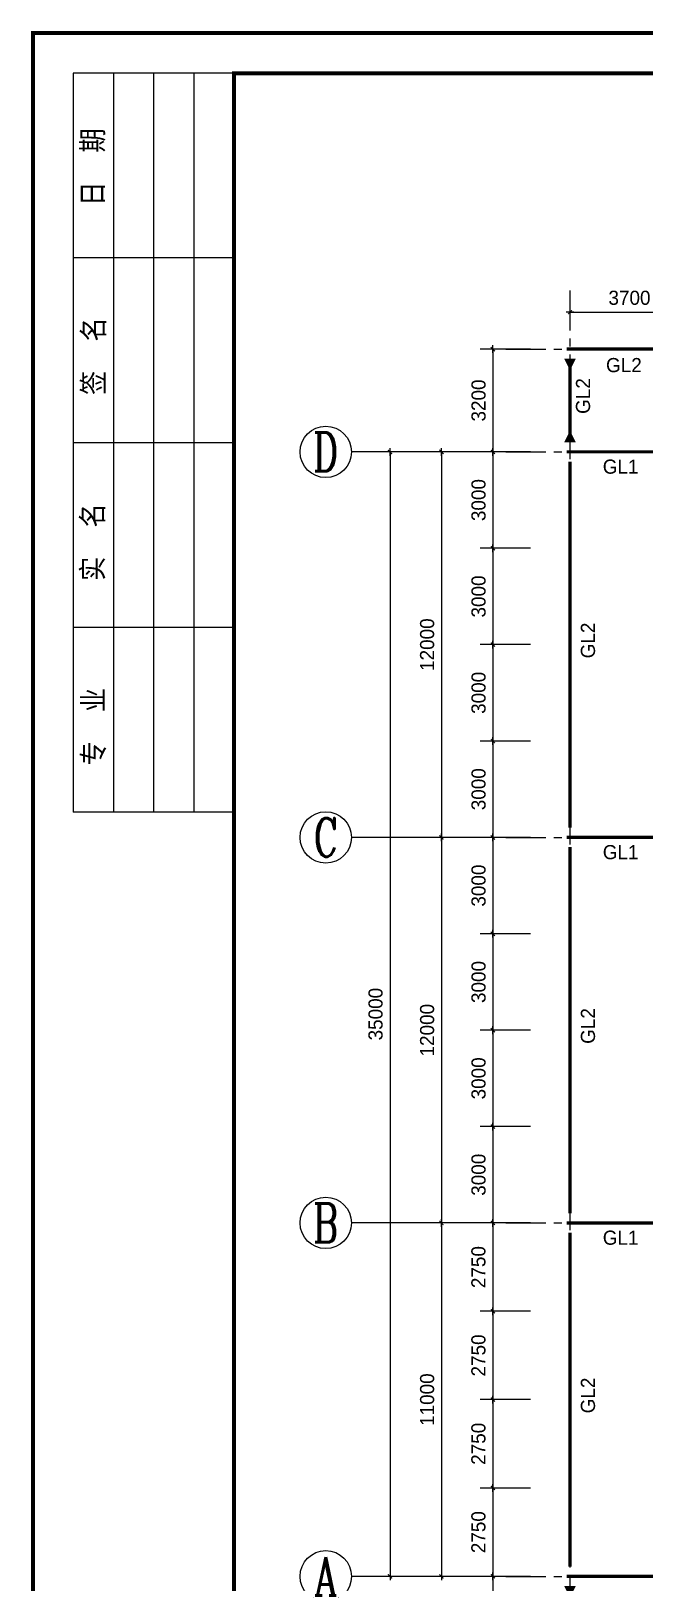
# Model space of a CAD drawing. Extents: x 31132 to 885236, y 345273 to 1212165.
# Drawn here: x 31132 to 40682, y 544390 to 568543 of the extents above; entities that cross this region are included whole.
import ezdxf
from ezdxf.enums import TextEntityAlignment as Align

# ---------------------------------------------------------------- set-up
doc = ezdxf.new("R2010")
doc.units = 0
doc.header["$LTSCALE"] = 1000
doc.linetypes.add('CENTER', pattern=[2, 1.25, -0.25, 0.25, -0.25])
doc.layers.get('0').update_dxf_attribs({"linetype": 'CONTINUOUS'})
doc.layers.get('Defpoints').update_dxf_attribs({"linetype": 'CONTINUOUS'})
for name, color, linetype in [('AXIS', 253, 'CENTER'), ('AXIS_NUM', 7, 'CONTINUOUS'), ('TEXT', 7, 'CONTINUOUS'), ('TK', 4, 'CONTINUOUS'), ('TQ', 7, 'CONTINUOUS'), ('实线', 7, 'CONTINUOUS'), ('文字说明', 7, 'CONTINUOUS'), ('轴线标注', 7, 'CONTINUOUS')]:
    doc.layers.add(name, color=color, linetype=linetype)
doc.styles.add('STYLE1', font='')
doc.styles.add('TSSD_Axis', font='complex.shx', dxfattribs={"width": 0.7, "bigfont": 'hztxt.shx'})
doc.styles.add('TSSD_Norm', font='tssdeng.shx', dxfattribs={"bigfont": 'hztxt.shx'})
doc.styles.get('STYLE1').set_extended_font_data('Structure Fonts')
doc.dimstyles.new('副本 DIM200', dxfattribs={"dimtxt": 220, "dimasz": 0.3, "dimexe": 200, "dimexo": 200, "dimgap": 100, "dimtad": 1, "dimdec": 0, "dimlfac": 2, "dimzin": 0, "dimdsep": 46, "dimtxsty": 'STYLE1', "dimblk": 'Studio2', "dimcen": 0, "dimdle": 200, "dimclrd": 6, "dimclre": 6, "dimclrt": 7, "dimazin": 0, "dimtfac": 1, "dimtdec": 0, "dimtix": 1, "dimtmove": 2, "dimatfit": 3, "dimldrblk": 'Studio2', "dimfxl": 200, "dimtolj": 1, "dimtzin": 0, "dimarcsym": 0})

# ---------------------------------------------------------------- blocks, each defined once
blk = doc.blocks.new('Studio2')
blk.add_line((-200, 0), (200, 0))
blk.add_lwpolyline([(-106, -106, 60, 60, 0), (106, 106, 100, 100, 0)], format="xyseb")
blk = doc.blocks.new('*D1845')
at = {"layer": 'Defpoints', "color": 0, "transparency": 16777216}
for p in [(39100, 563593), (38316, 561993), (39100, 561993)]:
    blk.add_point(p, dxfattribs=at)
at = {"layer": '轴线标注', "color": 6, "lineweight": -2, "transparency": 16777216}
for p, q in [((38900, 563593), (38116, 563593)), ((38316, 563593), (38316, 561993)), ((38900, 561993), (38116, 561993))]:
    blk.add_line(p, q, dxfattribs=at)
at = {"layer": '轴线标注', "color": 6, "lineweight": -2, "transparency": 16777216, "xscale": 0.3, "yscale": 0.3, "zscale": 0.3}
for p, rotation in [((38316, 563593), 90), ((38316, 561993), 270)]:
    blk.add_blockref('Studio2', p, dxfattribs=dict(at, rotation=rotation))
at = {"layer": '轴线标注', "color": 7, "transparency": 16777216, "insert": (38094, 562793), "char_height": 220, "attachment_point": 5, "rotation": 90, "style": 'STYLE1'}
blk.add_mtext('\\A1;3200', dxfattribs=at)
blk = doc.blocks.new('*D1846')
at = {"layer": 'Defpoints', "color": 0, "transparency": 16777216}
for p in [(39100, 561993), (38316, 560493), (39100, 560493)]:
    blk.add_point(p, dxfattribs=at)
at = {"layer": '轴线标注', "color": 6, "lineweight": -2, "transparency": 16777216}
for p, q in [((38900, 561993), (38116, 561993)), ((38316, 561993), (38316, 560493)), ((38900, 560493), (38116, 560493))]:
    blk.add_line(p, q, dxfattribs=at)
at = {"layer": '轴线标注', "color": 6, "lineweight": -2, "transparency": 16777216, "xscale": 0.3, "yscale": 0.3, "zscale": 0.3}
for p, rotation in [((38316, 561993), 90), ((38316, 560493), 270)]:
    blk.add_blockref('Studio2', p, dxfattribs=dict(at, rotation=rotation))
at = {"layer": '轴线标注', "color": 7, "transparency": 16777216, "insert": (38094, 561243), "char_height": 220, "attachment_point": 5, "rotation": 90, "style": 'STYLE1'}
blk.add_mtext('\\A1;3000', dxfattribs=at)
blk = doc.blocks.new('*D1847')
at = {"layer": 'Defpoints', "color": 0, "transparency": 16777216}
for p in [(38300, 561993), (37516, 555993), (38300, 555993)]:
    blk.add_point(p, dxfattribs=at)
at = {"layer": '轴线标注', "color": 6, "lineweight": -2, "transparency": 16777216}
for p, q in [((38100, 561993), (37316, 561993)), ((37516, 561993), (37516, 555993)), ((38100, 555993), (37316, 555993))]:
    blk.add_line(p, q, dxfattribs=at)
at = {"layer": '轴线标注', "color": 6, "lineweight": -2, "transparency": 16777216, "xscale": 0.3, "yscale": 0.3, "zscale": 0.3}
for p, rotation in [((37516, 561993), 90), ((37516, 555993), 270)]:
    blk.add_blockref('Studio2', p, dxfattribs=dict(at, rotation=rotation))
at = {"layer": '轴线标注', "color": 7, "transparency": 16777216, "insert": (37294, 558993), "char_height": 220, "attachment_point": 5, "rotation": 90, "style": 'STYLE1'}
blk.add_mtext('\\A1;12000', dxfattribs=at)
blk = doc.blocks.new('*D1848')
at = {"layer": 'Defpoints', "color": 0, "transparency": 16777216}
for p in [(39100, 560493), (38316, 558993), (39100, 558993)]:
    blk.add_point(p, dxfattribs=at)
at = {"layer": '轴线标注', "color": 6, "lineweight": -2, "transparency": 16777216}
for p, q in [((38900, 560493), (38116, 560493)), ((38316, 560493), (38316, 558993)), ((38900, 558993), (38116, 558993))]:
    blk.add_line(p, q, dxfattribs=at)
at = {"layer": '轴线标注', "color": 6, "lineweight": -2, "transparency": 16777216, "xscale": 0.3, "yscale": 0.3, "zscale": 0.3}
for p, rotation in [((38316, 560493), 90), ((38316, 558993), 270)]:
    blk.add_blockref('Studio2', p, dxfattribs=dict(at, rotation=rotation))
at = {"layer": '轴线标注', "color": 7, "transparency": 16777216, "insert": (38094, 559743), "char_height": 220, "attachment_point": 5, "rotation": 90, "style": 'STYLE1'}
blk.add_mtext('\\A1;3000', dxfattribs=at)
blk = doc.blocks.new('*D1849')
at = {"layer": 'Defpoints', "color": 0, "transparency": 16777216}
for p in [(39100, 558993), (38316, 557493), (39100, 557493)]:
    blk.add_point(p, dxfattribs=at)
at = {"layer": '轴线标注', "color": 6, "lineweight": -2, "transparency": 16777216}
for p, q in [((38900, 558993), (38116, 558993)), ((38316, 558993), (38316, 557493)), ((38900, 557493), (38116, 557493))]:
    blk.add_line(p, q, dxfattribs=at)
at = {"layer": '轴线标注', "color": 6, "lineweight": -2, "transparency": 16777216, "xscale": 0.3, "yscale": 0.3, "zscale": 0.3}
for p, rotation in [((38316, 558993), 90), ((38316, 557493), 270)]:
    blk.add_blockref('Studio2', p, dxfattribs=dict(at, rotation=rotation))
at = {"layer": '轴线标注', "color": 7, "transparency": 16777216, "insert": (38094, 558243), "char_height": 220, "attachment_point": 5, "rotation": 90, "style": 'STYLE1'}
blk.add_mtext('\\A1;3000', dxfattribs=at)
blk = doc.blocks.new('*D1850')
at = {"layer": 'Defpoints', "color": 0, "transparency": 16777216}
for p in [(39100, 557493), (38316, 555993), (39100, 555993)]:
    blk.add_point(p, dxfattribs=at)
at = {"layer": '轴线标注', "color": 6, "lineweight": -2, "transparency": 16777216}
for p, q in [((38900, 557493), (38116, 557493)), ((38316, 557493), (38316, 555993)), ((38900, 555993), (38116, 555993))]:
    blk.add_line(p, q, dxfattribs=at)
at = {"layer": '轴线标注', "color": 6, "lineweight": -2, "transparency": 16777216, "xscale": 0.3, "yscale": 0.3, "zscale": 0.3}
for p, rotation in [((38316, 557493), 90), ((38316, 555993), 270)]:
    blk.add_blockref('Studio2', p, dxfattribs=dict(at, rotation=rotation))
at = {"layer": '轴线标注', "color": 7, "transparency": 16777216, "insert": (38094, 556743), "char_height": 220, "attachment_point": 5, "rotation": 90, "style": 'STYLE1'}
blk.add_mtext('\\A1;3000', dxfattribs=at)
blk = doc.blocks.new('*D1851')
at = {"layer": 'Defpoints', "color": 0, "transparency": 16777216}
for p in [(39100, 555993), (38316, 554493), (39100, 554493)]:
    blk.add_point(p, dxfattribs=at)
at = {"layer": '轴线标注', "color": 6, "lineweight": -2, "transparency": 16777216}
for p, q in [((38900, 555993), (38116, 555993)), ((38316, 555993), (38316, 554493)), ((38900, 554493), (38116, 554493))]:
    blk.add_line(p, q, dxfattribs=at)
at = {"layer": '轴线标注', "color": 6, "lineweight": -2, "transparency": 16777216, "xscale": 0.3, "yscale": 0.3, "zscale": 0.3}
for p, rotation in [((38316, 555993), 90), ((38316, 554493), 270)]:
    blk.add_blockref('Studio2', p, dxfattribs=dict(at, rotation=rotation))
at = {"layer": '轴线标注', "color": 7, "transparency": 16777216, "insert": (38094, 555243), "char_height": 220, "attachment_point": 5, "rotation": 90, "style": 'STYLE1'}
blk.add_mtext('\\A1;3000', dxfattribs=at)
blk = doc.blocks.new('*D1852')
at = {"layer": 'Defpoints', "color": 0, "transparency": 16777216}
for p in [(39100, 554493), (38316, 552993), (39100, 552993)]:
    blk.add_point(p, dxfattribs=at)
at = {"layer": '轴线标注', "color": 6, "lineweight": -2, "transparency": 16777216}
for p, q in [((38900, 554493), (38116, 554493)), ((38316, 554493), (38316, 552993)), ((38900, 552993), (38116, 552993))]:
    blk.add_line(p, q, dxfattribs=at)
at = {"layer": '轴线标注', "color": 6, "lineweight": -2, "transparency": 16777216, "xscale": 0.3, "yscale": 0.3, "zscale": 0.3}
for p, rotation in [((38316, 554493), 90), ((38316, 552993), 270)]:
    blk.add_blockref('Studio2', p, dxfattribs=dict(at, rotation=rotation))
at = {"layer": '轴线标注', "color": 7, "transparency": 16777216, "insert": (38094, 553743), "char_height": 220, "attachment_point": 5, "rotation": 90, "style": 'STYLE1'}
blk.add_mtext('\\A1;3000', dxfattribs=at)
blk = doc.blocks.new('*D1853')
at = {"layer": 'Defpoints', "color": 0, "transparency": 16777216}
for p in [(39100, 552993), (38316, 551493), (39100, 551493)]:
    blk.add_point(p, dxfattribs=at)
at = {"layer": '轴线标注', "color": 6, "lineweight": -2, "transparency": 16777216}
for p, q in [((38900, 552993), (38116, 552993)), ((38316, 552993), (38316, 551493)), ((38900, 551493), (38116, 551493))]:
    blk.add_line(p, q, dxfattribs=at)
at = {"layer": '轴线标注', "color": 6, "lineweight": -2, "transparency": 16777216, "xscale": 0.3, "yscale": 0.3, "zscale": 0.3}
for p, rotation in [((38316, 552993), 90), ((38316, 551493), 270)]:
    blk.add_blockref('Studio2', p, dxfattribs=dict(at, rotation=rotation))
at = {"layer": '轴线标注', "color": 7, "transparency": 16777216, "insert": (38094, 552243), "char_height": 220, "attachment_point": 5, "rotation": 90, "style": 'STYLE1'}
blk.add_mtext('\\A1;3000', dxfattribs=at)
blk = doc.blocks.new('*D1854')
at = {"layer": 'Defpoints', "color": 0, "transparency": 16777216}
for p in [(39100, 551493), (38316, 549993), (39100, 549993)]:
    blk.add_point(p, dxfattribs=at)
at = {"layer": '轴线标注', "color": 6, "lineweight": -2, "transparency": 16777216}
for p, q in [((38900, 551493), (38116, 551493)), ((38316, 551493), (38316, 549993)), ((38900, 549993), (38116, 549993))]:
    blk.add_line(p, q, dxfattribs=at)
at = {"layer": '轴线标注', "color": 6, "lineweight": -2, "transparency": 16777216, "xscale": 0.3, "yscale": 0.3, "zscale": 0.3}
for p, rotation in [((38316, 551493), 90), ((38316, 549993), 270)]:
    blk.add_blockref('Studio2', p, dxfattribs=dict(at, rotation=rotation))
at = {"layer": '轴线标注', "color": 7, "transparency": 16777216, "insert": (38094, 550743), "char_height": 220, "attachment_point": 5, "rotation": 90, "style": 'STYLE1'}
blk.add_mtext('\\A1;3000', dxfattribs=at)
blk = doc.blocks.new('*D1855')
at = {"layer": 'Defpoints', "color": 0, "transparency": 16777216}
for p in [(39100, 549993), (38316, 548618), (39100, 548618)]:
    blk.add_point(p, dxfattribs=at)
at = {"layer": '轴线标注', "color": 6, "lineweight": -2, "transparency": 16777216}
for p, q in [((38900, 549993), (38116, 549993)), ((38316, 549993), (38316, 548618)), ((38900, 548618), (38116, 548618))]:
    blk.add_line(p, q, dxfattribs=at)
at = {"layer": '轴线标注', "color": 6, "lineweight": -2, "transparency": 16777216, "xscale": 0.3, "yscale": 0.3, "zscale": 0.3}
for p, rotation in [((38316, 549993), 90), ((38316, 548618), 270)]:
    blk.add_blockref('Studio2', p, dxfattribs=dict(at, rotation=rotation))
at = {"layer": '轴线标注', "color": 7, "transparency": 16777216, "insert": (38092, 549306), "char_height": 220, "attachment_point": 5, "rotation": 90, "style": 'STYLE1'}
blk.add_mtext('\\A1;2750', dxfattribs=at)
blk = doc.blocks.new('*D1856')
at = {"layer": 'Defpoints', "color": 0, "transparency": 16777216}
for p in [(39100, 548618), (38316, 547243), (39100, 547243)]:
    blk.add_point(p, dxfattribs=at)
at = {"layer": '轴线标注', "color": 6, "lineweight": -2, "transparency": 16777216}
for p, q in [((38900, 548618), (38116, 548618)), ((38316, 548618), (38316, 547243)), ((38900, 547243), (38116, 547243))]:
    blk.add_line(p, q, dxfattribs=at)
at = {"layer": '轴线标注', "color": 6, "lineweight": -2, "transparency": 16777216, "xscale": 0.3, "yscale": 0.3, "zscale": 0.3}
for p, rotation in [((38316, 548618), 90), ((38316, 547243), 270)]:
    blk.add_blockref('Studio2', p, dxfattribs=dict(at, rotation=rotation))
at = {"layer": '轴线标注', "color": 7, "transparency": 16777216, "insert": (38092, 547931), "char_height": 220, "attachment_point": 5, "rotation": 90, "style": 'STYLE1'}
blk.add_mtext('\\A1;2750', dxfattribs=at)
blk = doc.blocks.new('*D1857')
at = {"layer": 'Defpoints', "color": 0, "transparency": 16777216}
for p in [(39100, 547243), (38316, 545868), (39100, 545868)]:
    blk.add_point(p, dxfattribs=at)
at = {"layer": '轴线标注', "color": 6, "lineweight": -2, "transparency": 16777216}
for p, q in [((38900, 547243), (38116, 547243)), ((38316, 547243), (38316, 545868)), ((38900, 545868), (38116, 545868))]:
    blk.add_line(p, q, dxfattribs=at)
at = {"layer": '轴线标注', "color": 6, "lineweight": -2, "transparency": 16777216, "xscale": 0.3, "yscale": 0.3, "zscale": 0.3}
for p, rotation in [((38316, 547243), 90), ((38316, 545868), 270)]:
    blk.add_blockref('Studio2', p, dxfattribs=dict(at, rotation=rotation))
at = {"layer": '轴线标注', "color": 7, "transparency": 16777216, "insert": (38092, 546556), "char_height": 220, "attachment_point": 5, "rotation": 90, "style": 'STYLE1'}
blk.add_mtext('\\A1;2750', dxfattribs=at)
blk = doc.blocks.new('*D1858')
at = {"layer": 'Defpoints', "color": 0, "transparency": 16777216}
for p in [(39100, 545868), (38316, 544493), (39100, 544493)]:
    blk.add_point(p, dxfattribs=at)
at = {"layer": '轴线标注', "color": 6, "lineweight": -2, "transparency": 16777216}
for p, q in [((38900, 545868), (38116, 545868)), ((38316, 545868), (38316, 544493)), ((38900, 544493), (38116, 544493))]:
    blk.add_line(p, q, dxfattribs=at)
at = {"layer": '轴线标注', "color": 6, "lineweight": -2, "transparency": 16777216, "xscale": 0.3, "yscale": 0.3, "zscale": 0.3}
for p, rotation in [((38316, 545868), 90), ((38316, 544493), 270)]:
    blk.add_blockref('Studio2', p, dxfattribs=dict(at, rotation=rotation))
at = {"layer": '轴线标注', "color": 7, "transparency": 16777216, "insert": (38092, 545181), "char_height": 220, "attachment_point": 5, "rotation": 90, "style": 'STYLE1'}
blk.add_mtext('\\A1;2750', dxfattribs=at)
blk = doc.blocks.new('*D1859')
at = {"layer": 'Defpoints', "color": 0, "transparency": 16777216}
for p in [(37500, 561993), (36716, 544493), (37500, 544493)]:
    blk.add_point(p, dxfattribs=at)
at = {"layer": '轴线标注', "color": 6, "lineweight": -2, "transparency": 16777216}
for p, q in [((37300, 561993), (36516, 561993)), ((36716, 561993), (36716, 544493)), ((37300, 544493), (36516, 544493))]:
    blk.add_line(p, q, dxfattribs=at)
at = {"layer": '轴线标注', "color": 6, "lineweight": -2, "transparency": 16777216, "xscale": 0.3, "yscale": 0.3, "zscale": 0.3}
for p, rotation in [((36716, 561993), 90), ((36716, 544493), 270)]:
    blk.add_blockref('Studio2', p, dxfattribs=dict(at, rotation=rotation))
at = {"layer": '轴线标注', "color": 7, "transparency": 16777216, "insert": (36492, 553243), "char_height": 220, "attachment_point": 5, "rotation": 90, "style": 'STYLE1'}
blk.add_mtext('\\A1;35000', dxfattribs=at)
blk = doc.blocks.new('*D1860')
at = {"layer": 'Defpoints', "color": 0, "transparency": 16777216}
for p in [(38300, 555993), (37516, 549993), (38300, 549993)]:
    blk.add_point(p, dxfattribs=at)
at = {"layer": '轴线标注', "color": 6, "lineweight": -2, "transparency": 16777216}
for p, q in [((38100, 555993), (37316, 555993)), ((37516, 555993), (37516, 549993)), ((38100, 549993), (37316, 549993))]:
    blk.add_line(p, q, dxfattribs=at)
at = {"layer": '轴线标注', "color": 6, "lineweight": -2, "transparency": 16777216, "xscale": 0.3, "yscale": 0.3, "zscale": 0.3}
for p, rotation in [((37516, 555993), 90), ((37516, 549993), 270)]:
    blk.add_blockref('Studio2', p, dxfattribs=dict(at, rotation=rotation))
at = {"layer": '轴线标注', "color": 7, "transparency": 16777216, "insert": (37294, 552993), "char_height": 220, "attachment_point": 5, "rotation": 90, "style": 'STYLE1'}
blk.add_mtext('\\A1;12000', dxfattribs=at)
blk = doc.blocks.new('*D1861')
at = {"layer": 'Defpoints', "color": 0, "transparency": 16777216}
for p in [(38300, 549993), (37516, 544493), (38300, 544493)]:
    blk.add_point(p, dxfattribs=at)
at = {"layer": '轴线标注', "color": 6, "lineweight": -2, "transparency": 16777216}
for p, q in [((38100, 549993), (37316, 549993)), ((37516, 549993), (37516, 544493)), ((38100, 544493), (37316, 544493))]:
    blk.add_line(p, q, dxfattribs=at)
at = {"layer": '轴线标注', "color": 6, "lineweight": -2, "transparency": 16777216, "xscale": 0.3, "yscale": 0.3, "zscale": 0.3}
for p, rotation in [((37516, 549993), 90), ((37516, 544493), 270)]:
    blk.add_blockref('Studio2', p, dxfattribs=dict(at, rotation=rotation))
at = {"layer": '轴线标注', "color": 7, "transparency": 16777216, "insert": (37294, 547243), "char_height": 220, "attachment_point": 5, "rotation": 90, "style": 'STYLE1'}
blk.add_mtext('\\A1;11000', dxfattribs=at)
blk = doc.blocks.new('*D1862')
at = {"layer": 'Defpoints', "color": 0, "transparency": 16777216}
for p in [(39100, 544493), (38316, 542893), (39100, 542893)]:
    blk.add_point(p, dxfattribs=at)
at = {"layer": '轴线标注', "color": 6, "lineweight": -2, "transparency": 16777216}
for p, q in [((38900, 544493), (38116, 544493)), ((38316, 544493), (38316, 542893)), ((38900, 542893), (38116, 542893))]:
    blk.add_line(p, q, dxfattribs=at)
at = {"layer": '轴线标注', "color": 6, "lineweight": -2, "transparency": 16777216, "xscale": 0.3, "yscale": 0.3, "zscale": 0.3}
for p, rotation in [((38316, 544493), 90), ((38316, 542893), 270)]:
    blk.add_blockref('Studio2', p, dxfattribs=dict(at, rotation=rotation))
at = {"layer": '轴线标注', "color": 7, "transparency": 16777216, "insert": (38094, 543693), "char_height": 220, "attachment_point": 5, "rotation": 90, "style": 'STYLE1'}
blk.add_mtext('\\A1;3200', dxfattribs=at)
blk = doc.blocks.new('*D1883')
at = {"layer": 'Defpoints', "color": 0, "transparency": 16777216}
for p in [(41366, 564168), (39516, 563693), (41366, 563693)]:
    blk.add_point(p, dxfattribs=at)
at = {"layer": '轴线标注', "color": 6, "lineweight": -2, "transparency": 16777216}
for p, q in [((39516, 563893), (39516, 564368)), ((41366, 563893), (41366, 564368)), ((39516, 564168), (41366, 564168))]:
    blk.add_line(p, q, dxfattribs=at)
at = {"layer": '轴线标注', "color": 6, "lineweight": -2, "transparency": 16777216, "xscale": 0.3, "yscale": 0.3, "zscale": 0.3, "rotation": 180}
blk.add_blockref('Studio2', (39516, 564168), dxfattribs=at)
at = {"layer": '轴线标注', "color": 6, "lineweight": -2, "transparency": 16777216, "xscale": 0.3, "yscale": 0.3, "zscale": 0.3}
blk.add_blockref('Studio2', (41366, 564168), dxfattribs=at)
at = {"layer": '轴线标注', "color": 7, "transparency": 16777216, "insert": (40441, 564390), "char_height": 220, "attachment_point": 5, "style": 'STYLE1'}
blk.add_mtext('\\A1;3700', dxfattribs=at)
blk = doc.blocks.new('ts_axno')
at = {"color": 0, "linetype": 'ByBlock', "lineweight": -2}
blk.add_circle((0, 0), 0.5, dxfattribs=at)
at = {"color": 0, "linetype": 'ByBlock', "lineweight": -2, "style": 'TSSD_Axis', "width": 0.7}
blk.add_attdef('A', text='', height=0.6, dxfattribs=at).set_placement((0, 0), align=Align.MIDDLE_CENTER)
blk = doc.blocks.new('_TSHQ_H')
at = {"layer": 'TQ'}
for p, q in [((-92, 0), (-92, 20)), ((0, 20), (-92, 20)), ((-69, 0), (-69, 20)), ((-46, 0), (-46, 20)), ((-23, 0), (-23, 20)), ((0, 0), (0, 20)), ((0, 15), (-92, 15)), ((0, 10), (-92, 10)), ((0, 5), (-92, 5))]:
    blk.add_line(p, q, dxfattribs=at)
at = {"layer": 'TEXT', "style": 'TSSD_Norm'}
for s, p in [('实  名', (-58.38, 16)), ('专  业', (-81.37, 15.89)), ('签  名', (-35.23, 15.89)), ('日  期', (-11.69, 16))]:
    blk.add_text(s, height=3, dxfattribs=at).set_placement(p, align=Align.CENTER)

msp = doc.modelspace()

# ---------------------------------------------------------------- linework, layer by layer
at = {"layer": 'AXIS', "ltscale": 0.5}
for p, q in [((39515.94, 541881.44), (39515.94, 564581.44)), ((38515.94, 563593.16), (70715.94, 563593.16)), ((38515.94, 561993.16), (70715.94, 561993.16)), ((38515.94, 555993.16), (70715.94, 555993.16)), ((38515.94, 549993.16), (70715.94, 549993.16)), ((38515.94, 544493.16), (70715.94, 544493.16))]:
    msp.add_line(p, q, dxfattribs=at)
at = {"layer": 'AXIS_NUM'}
for p, q in [((38515.94, 561993.16), (36115.94, 561993.16)), ((38515.94, 555993.16), (36115.94, 555993.16)), ((38515.94, 549993.16), (36115.94, 549993.16)), ((38515.94, 544493.16), (36115.94, 544493.16))]:
    msp.add_line(p, q, dxfattribs=at)
at = {"layer": 'TK', "const_width": 62.5}
for points in [[(31162.8, 531386.49), (31162.8, 568511.49), (83662.8, 568511.49), (83662.8, 531386.49)], [(34287.8, 532011.49), (34287.8, 567886.49), (83037.8, 567886.49), (83037.8, 532011.49)]]:
    msp.add_lwpolyline(points, close=True, dxfattribs=at)
at = {"layer": '实线', "color": 4, "linetype": 'Continuous', "lineweight": -3}
for points in [[(39515.94, 563443.16, 180, 0, 0), (39515.94, 563263.16, 180, 0, 0)], [(39515.94, 562143.16, 180, 0, 0), (39515.94, 562323.16, 180, 0, 0)], [(39515.94, 544343.16, 180, 0, 0), (39515.94, 544163.16, 180, 0, 0)]]:
    msp.add_lwpolyline(points, format="xyseb", dxfattribs=at)
at = {"layer": '实线', "color": 4, "linetype": 'Continuous', "lineweight": -3, "const_width": 50}
for points in [[(39465.94, 563593.16), (41215.94, 563593.16)], [(39515.94, 562143.16), (39515.94, 563443.16)], [(41015.94, 561993.16), (39465.94, 561993.16)], [(41015.94, 555993.16), (39465.94, 555993.16)], [(41015.94, 549993.16), (39465.94, 549993.16)], [(41015.94, 544493.16), (39465.94, 544493.16)]]:
    msp.add_lwpolyline(points, dxfattribs=at)
at = {"layer": '实线', "color": 3, "linetype": 'Continuous', "lineweight": -3, "const_width": 50}
for points in [[(39515.94, 561843.16), (39515.94, 556143.16)], [(39515.94, 555843.16), (39515.94, 550143.16)], [(39515.94, 549843.16), (39515.94, 544643.16)]]:
    msp.add_lwpolyline(points, dxfattribs=at)

# ---------------------------------------------------------------- block references
at = {"layer": 'AXIS_NUM'}
ref = msp.add_blockref('ts_axno', (35715.94, 561993.16), dxfattribs=dict(at, xscale=800, yscale=800, zscale=800))
ref.add_attrib('A', 'D', dxfattribs={"height": 600, "style": 'TSSD_Axis', "width": 0.7}).set_placement((35715.94, 561993.16), align=Align.MIDDLE_CENTER)
ref = msp.add_blockref('ts_axno', (35715.94, 555993.16), dxfattribs=dict(at, xscale=800, yscale=800, zscale=800))
ref.add_attrib('A', 'C', dxfattribs={"height": 600, "style": 'TSSD_Axis', "width": 0.7}).set_placement((35715.94, 555993.16), align=Align.MIDDLE_CENTER)
ref = msp.add_blockref('ts_axno', (35715.94, 549993.16), dxfattribs=dict(at, xscale=800, yscale=800, zscale=800))
ref.add_attrib('A', 'B', dxfattribs={"height": 600, "style": 'TSSD_Axis', "width": 0.7}).set_placement((35715.94, 549993.16), align=Align.MIDDLE_CENTER)
ref = msp.add_blockref('ts_axno', (35715.94, 544493.16), dxfattribs=dict(at, xscale=800, yscale=800, zscale=800))
ref.add_attrib('A', 'A', dxfattribs={"height": 600, "style": 'TSSD_Axis', "width": 0.7}).set_placement((35715.94, 544493.16), align=Align.MIDDLE_CENTER)
at = {"layer": 'TK', "xscale": 125, "yscale": 125, "zscale": 125, "rotation": 90}
msp.add_blockref('_TSHQ_H', (34287.8, 567886.49), dxfattribs=at)

# ---------------------------------------------------------------- texts
at = {"layer": '文字说明', "style": 'STYLE1'}
for s, p in [('GL2', (40076.23, 563233.93)), ('GL1', (40025.77, 561653.93)), ('GL1', (40025.77, 555653.93)), ('GL1', (40025.77, 549653.93))]:
    msp.add_text(s, height=220, dxfattribs=at).set_placement(p)
for p in [(39827.93, 562584.23), (39904.76, 558780.14), (39904.76, 552780.14), (39904.76, 547030.14)]:
    msp.add_text('GL2', height=220, rotation=90, dxfattribs=at).set_placement(p)

# ---------------------------------------------------------------- dimensions: what is measured, and where the dimension line sits
at = {"layer": '轴线标注'}
dim = msp.add_linear_dim(base=(41365.94, 564168.16), p1=(39515.94, 563693.16), p2=(41365.94, 563693.16), dimstyle='副本 DIM200', dxfattribs=at)
dim.commit()
dim.dimension.update_dxf_attribs({"geometry": '*D1883', "text_midpoint": (40440.94, 564390.31)})
for base, p1, p2, picture, middle in [((38315.94, 561993.16), (39099.87, 563593.16), (39099.87, 561993.16), '*D1845', (38093.79, 562793.16)), ((36715.94, 544493.16), (37499.87, 561993.16), (37499.87, 544493.16), '*D1859', (36491.87, 553243.16)), ((37515.94, 555993.16), (38299.87, 561993.16), (38299.87, 555993.16), '*D1847', (37293.79, 558993.16)), ((38315.94, 560493.16), (39099.87, 561993.16), (39099.87, 560493.16), '*D1846', (38093.79, 561243.16)), ((38315.94, 558993.16), (39099.87, 560493.16), (39099.87, 558993.16), '*D1848', (38093.79, 559743.16)), ((38315.94, 557493.16), (39099.87, 558993.16), (39099.87, 557493.16), '*D1849', (38093.79, 558243.16)), ((38315.94, 555993.16), (39099.87, 557493.16), (39099.87, 555993.16), '*D1850', (38093.79, 556743.16)), ((37515.94, 549993.16), (38299.87, 555993.16), (38299.87, 549993.16), '*D1860', (37293.79, 552993.16)), ((38315.94, 554493.16), (39099.87, 555993.16), (39099.87, 554493.16), '*D1851', (38093.79, 555243.16)), ((38315.94, 552993.16), (39099.87, 554493.16), (39099.87, 552993.16), '*D1852', (38093.79, 553743.16)), ((38315.94, 551493.16), (39099.87, 552993.16), (39099.87, 551493.16), '*D1853', (38093.79, 552243.16)), ((38315.94, 549993.16), (39099.87, 551493.16), (39099.87, 549993.16), '*D1854', (38093.79, 550743.16)), ((37515.94, 544493.16), (38299.87, 549993.16), (38299.87, 544493.16), '*D1861', (37293.79, 547243.16)), ((38315.94, 548618.16), (39099.87, 549993.16), (39099.87, 548618.16), '*D1855', (38091.87, 549305.66)), ((38315.94, 547243.16), (39099.87, 548618.16), (39099.87, 547243.16), '*D1856', (38091.87, 547930.66)), ((38315.94, 545868.16), (39099.87, 547243.16), (39099.87, 545868.16), '*D1857', (38091.87, 546555.66)), ((38315.94, 544493.16), (39099.87, 545868.16), (39099.87, 544493.16), '*D1858', (38091.87, 545180.66)), ((38315.94, 542893.16), (39099.87, 544493.16), (39099.87, 542893.16), '*D1862', (38093.79, 543693.16))]:
    dim = msp.add_linear_dim(base=base, p1=p1, p2=p2, angle=90, dimstyle='副本 DIM200', dxfattribs=at)
    dim.commit()
    dim.dimension.update_dxf_attribs({"geometry": picture, "text_midpoint": middle})

doc.saveas('drawing.dxf')
